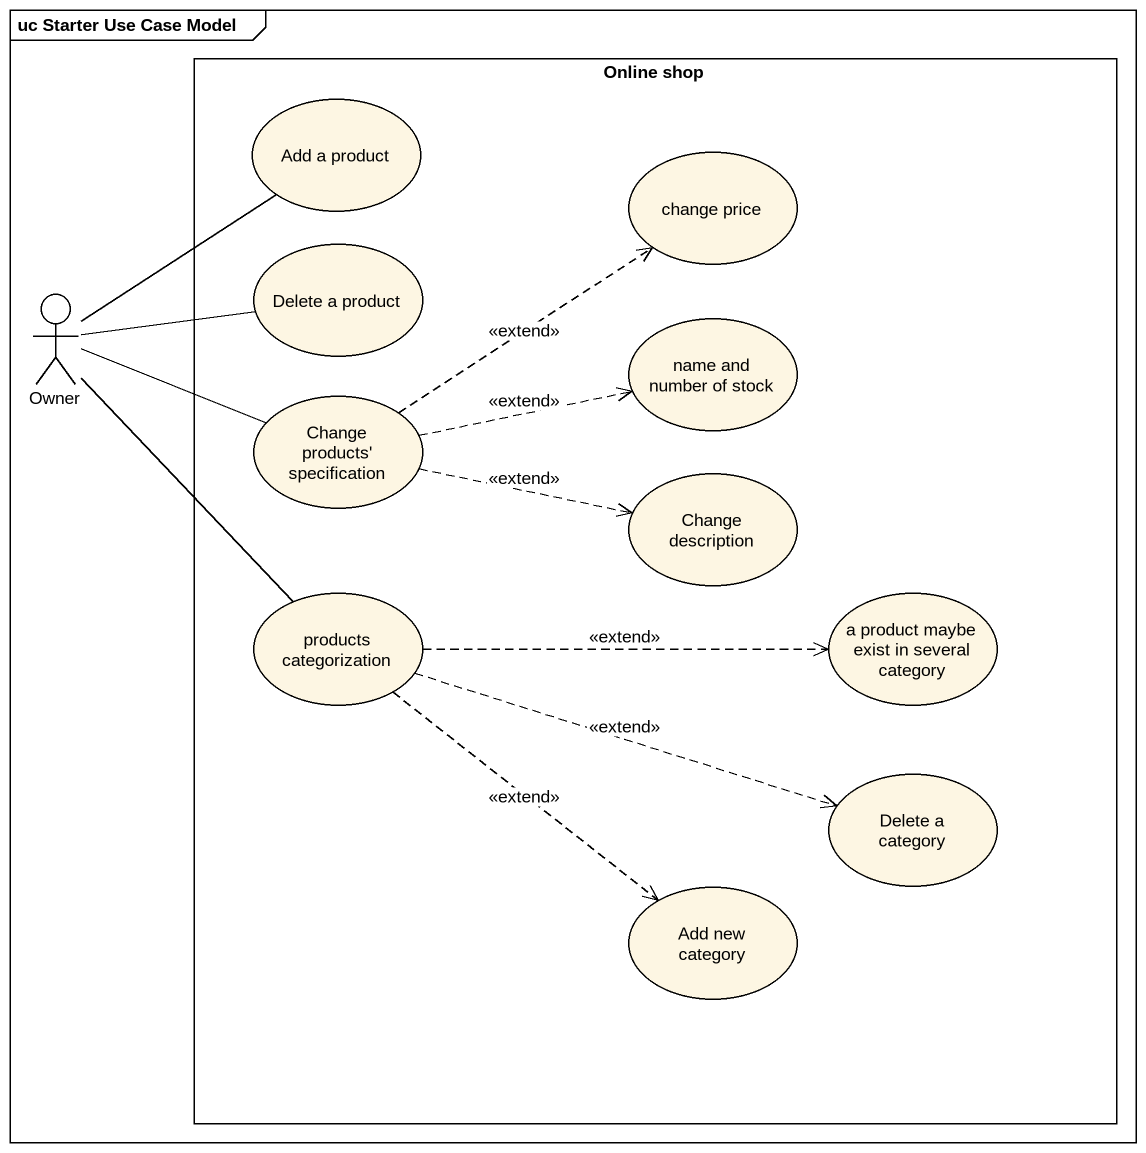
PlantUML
@startuml
mainframe uc Starter Use Case Model
rectangle "Online shop" as Online_shop {
  usecase "Add a product" as Add_a_product
  usecase "change price" as change_price
  usecase "Delete a product" as Delete_a_product
  usecase "name and number of stock" as name_and_number_of_stock
  usecase "Change products' specification" as Change_products
  usecase "Change description" as Change_description
  usecase "products categorization" as products_categorization
  usecase "a product maybe exist in several category" as a_product_maybe_exist_in
  usecase "Delete a category" as Delete_a_category
  usecase "Add new category" as Add_new_category
}
actor Owner
Owner -up- Add_a_product
Owner -right- Delete_a_product
Owner -right- Change_products
Owner -- products_categorization
Change_products .up.> change_price : <<extend>>
Change_products .right.> name_and_number_of_stock : <<extend>>
Change_products .right.> Change_description : <<extend>>
products_categorization .right.> a_product_maybe_exist_in : <<extend>>
products_categorization .right.> Delete_a_category : <<extend>>
products_categorization ..> Add_new_category : <<extend>>
@enduml
